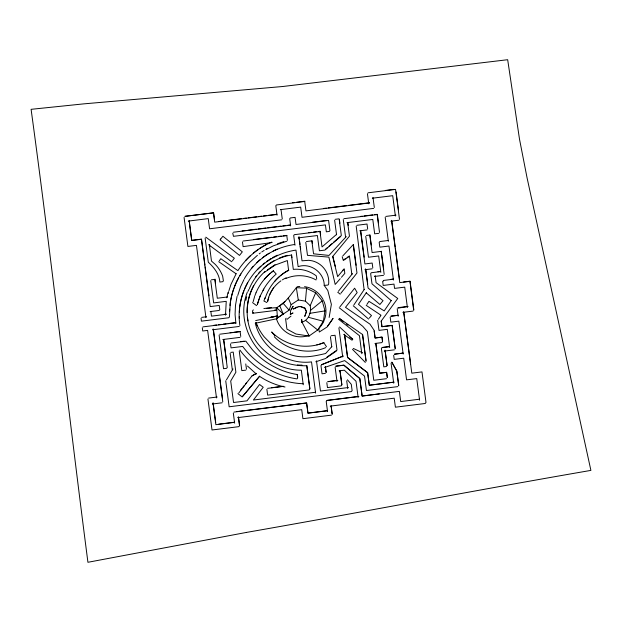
<?xml version="1.0" encoding="UTF-8"?>
<svg xmlns="http://www.w3.org/2000/svg" width="622" height="622" viewBox="0 0 622 622"><rect width="100%" height="100%" fill="white"/><g stroke="black" fill="none" stroke-linecap="round" stroke-linejoin="round"><path stroke-width="0.93" d="M225.491 315.191L226.245 301.343L213.657 302.906L210.734 280.67M309.142 335.826L302.02 322.173C308.745 320.182 311.544 312.065 310.207 305.705L305.449 301.134L306.584 288.126L296.344 287.706L298.288 299.975L291.127 304.687L289.098 310.153L277.451 317.943L276.72 307.734L279.729 305.682L283.228 314.11L276.72 307.734M290.334 314.304L292.876 313.037L290.334 314.304L290.676 310.401L293.118 306.257L291.213 309.678M306.483 288.258L315.696 292.799L322.212 300.776L324.948 310.751L323.417 321.03L317.85 329.862L308.963 336.074L295.979 334.022L286.944 329.1L285.607 318.93L286.151 318.2M329.131 317.43L331.378 304.352L327.817 290.482L324.233 285.482C324.365 272.568 310.362 262.375 298.14 266.636L295.963 250.098C281.393 252.26 267.678 259.203 257.337 269.707M237.083 296.375L235.474 305.355L235.077 314.475L235.901 323.58M226.851 297.821L228.025 292.41M228.266 293.359L228.655 291.555M245.845 300.34L246.677 296.78M247.276 292.293C233.312 328.183 262.927 370.549 301.336 370.191L303.248 384.761M253.154 301.701L254.647 296.422M267.514 301.67L268.898 296.608A33.534 33.285 32.7 0 1 280.919 280.841M257.228 304.764L260.159 296.088L264.373 287.963A61.197 60.746 32.7 0 1 276.215 274.061L273.385 270.904A52.917 52.52 32.7 0 0 264.21 279.433L262.259 281.89A52.917 52.52 32.7 0 0 256.023 292.744M237.721 295.52L240.504 286.843L244.011 279.488M264.941 297.821L263.915 301.017L266.869 302.541M265.019 298.708L265.369 297.619M228.95 290.645L231.019 284.277L236.204 273.618M306.242 312.283L304.757 316.411L306.319 311.754L304.796 308.31L300.62 306.747C300.574 304.819 286.719 312.734 297.145 306.957M254.888 295.675L255.976 292.876M310.207 305.705L315.618 292.908M247.914 291.438L248.987 289.308M249.352 288.6C256.482 271.347 272.879 257.772 291.43 255.043L293.32 269.373A32.608 32.367 32.7 0 1 309.251 271.814L311.093 272.661A32.608 32.367 32.7 0 1 316.279 275.88L316.707 279.076M226.408 379.91L232.993 368.932M244.423 278.625C250.495 268.066 259.281 259.195 269.769 253.014A68.933 68.428 32.7 0 1 294.696 244.5M366.887 304.446L368.963 301.328L384.186 310.907L391.347 300.457M378.363 319.273L380.742 315.712M353.926 304.866L364.329 289.347M366.374 292.628L358.474 304.306L371.505 315.564L369.266 318.137M219.309 260.843L220.794 258.713L237.907 270.632C246.071 258.037 257.959 247.89 271.822 242.075M327.732 326.021L333.065 318.41L327.118 326.978L319.296 332.016L318.775 328.634M232.325 260.945L234.331 258.223L205.812 237.153M253.341 309.857L252.532 310.938L252.835 313.247L276.261 310.331L276.137 308.528L276.79 307.649L266.892 308.356M252.835 313.247L253.488 312.368M289.098 310.153L283.243 303.404L279.55 305.923M291.127 304.687L288.266 298.055L283.142 303.528M296.344 287.706L288.157 298.195M315.626 393.143L311.521 361.895C286.587 365.067 261.294 347.69 255.292 323.284L276.86 318.736L277.661 317.648M287.022 319.35L290.964 316.139M308.434 334.465L308.963 336.074M339.907 306.856L354.633 288.196L357.176 292.589L345.498 307.33L369.989 324.148L374.024 330.189L375.066 338.041L381.931 337.171L382.522 341.641L381.799 342.629L374.942 343.476M338.384 291.314L352.503 273.563M340.856 293.281L356.974 273.004L353.226 244.625L342.831 255.883M240.52 390.258L241.733 388.742M242.938 387.226L244.151 385.71M245.356 384.194L246.569 382.678M342.574 270.725L343.764 269.303M242.86 396.027L259.631 376.139M335.903 283.694L340.226 278.703M341.462 277.272L344.821 273.392L344.215 268.79L337.653 276.619L332.677 256.513L349.455 236.173L347.682 222.769M264.995 271.526C248.567 286.128 242.751 310.549 250.689 331.028C259.615 353.646 282.971 366.444 306.747 365.752L309.81 388.983L309.103 389.94L267.639 395.094L266.877 389.286M331.845 346.602L325.633 353.514C314.398 356.165 302.65 358.692 291.345 354.952A53.119 52.722 32.7 0 1 276.3 348.009L271.853 344.697L264.109 336.797A53.119 52.722 32.7 0 1 255.945 322.406L257.049 325.757M346.26 236.57L329.022 255.424L313.55 253.815L311.84 240.862L306.405 241.538M284.923 301.491L280.662 304.897M260.913 266.2C244.423 280.747 236.585 303.933 239.898 325.578M263.067 264.257L264.498 262.958M325.555 249.22L327.631 247.424M329.046 246.195L331.938 243.692M333.384 242.44L341.33 235.559L339.122 218.827L335.25 219.309M340.693 236.422L324.909 250.083L319.397 250.775L317.391 235.528L298.249 237.907M336.626 234.331L322.025 246.934L319.98 231.485L294.323 234.688L293.701 235.528L294.976 245.231M310.689 310.238L322.118 300.908M257.422 255.3L249.772 262.313A76.693 76.125 32.7 0 0 230.342 301.973L229.432 316.886L228.787 317.749L201.442 321.154L201.054 318.231M259.172 253.916L260.385 252.952M326.978 357.067L337.015 350.085L335.056 335.258L331.114 335.748M336.315 351.033L325.516 358.544L315.789 361.763M343.989 259.631L345.513 258.573M347.045 257.516L349.339 255.937M266.822 261.364L271.06 258.457M277.451 317.943L283.414 313.861M267.328 269.94L275.017 264.708M264.366 272.382L275.118 265.065L287.333 260.564L288.67 270.733M261.769 251.964L264.132 250.448M265.703 249.438L267.273 248.427M252.011 375.859L256.412 373.348M256.287 373.519L251.887 376.022L238.84 392.886M288.577 270.282L283.578 273.346A49.923 49.558 32.7 0 0 265.586 296.951M266.651 249.259L273.307 245.853L286.804 241.212M272.553 257.578L277.264 255.183M343.422 356.002L321.667 364.725L320.975 365.666L322.04 373.799L325.368 373.387M321.776 364.578L342.644 356.227M285.584 278.648C295.232 274.255 306.809 274.776 316.054 279.954M325.772 347.597C308.504 355.038 287.123 350.466 274.294 336.743M277.521 243.77L283.826 241.608M324.591 367.485L344.681 360.589L364.531 376.085L366.428 390.523L397.917 386.612M255.704 320.563L275.173 316.489M277.319 316.116L270.725 317.251L277.536 315.828L276.728 316.909L276.86 318.736M308.582 335.499C295.504 340.195 280.678 332.241 276.565 319.133M309.663 313.364L324.832 310.907M272.071 242.502L243.093 246.639L242.471 241.896M413.661 310.121L409.945 281.346L399.759 282.621L391.533 220.328M390.896 316.24L398.026 315.346M389.496 346.633L382.126 347.566L381.387 348.553L383.797 366.856L386.309 366.545L387.063 365.526L385.01 350.093M394.426 354.221L402.994 353.14M335.833 366.249L343.849 365.246L359.78 378.596L362.113 396.066L379.303 393.913M337.715 380.462L327.522 381.745M348.46 387.522L320.47 391.036L316.481 360.83M394.216 382.126L369.281 385.259L367.61 372.749L347.542 357.533L344.479 334.379M358.902 396.463L326.939 400.49L326.216 401.47L327.553 411.64M385.29 190.456L393.819 189.391M368.053 192.812L395.545 189.391L399.503 219.341M292.651 202.725L294.54 202.492M296.422 202.259L304.912 201.201M188.287 221.098L208.246 218.617L209.583 228.787L281.657 219.823M280.32 209.653L300.675 207.126L302.012 217.296L373.682 208.386M372.345 198.216L392.707 195.689L395.382 216.021M218.625 221.51L221.494 221.152M223.399 220.911L226.268 220.553M228.181 220.32L241.554 218.656M243.466 218.415L246.328 218.065M248.24 217.824L256.839 216.759M258.744 216.518L261.613 216.161M263.526 215.927L266.387 215.57M268.3 215.329L276.899 214.263M323.448 208.479L326.332 208.121M328.253 207.88L346.508 205.61M348.429 205.369L369.569 202.741M276.704 214.528L214.691 222.14L213.502 212.903L184.882 216.347L213.595 212.771L214.442 219.216M369.398 202.974L305.962 210.881L304.718 201.466L276.425 204.98L275.81 205.804L277.047 215.228M242.106 230.956L245.9 230.49M247.797 230.249L256.342 229.191M258.239 228.95L261.084 228.601M262.982 228.36L265.827 228.01M267.724 227.776L276.269 226.711M278.166 226.478L281.012 226.12M282.909 225.887L285.762 225.529M287.659 225.296L290.505 224.939M312.493 222.209L325.905 220.538M290.342 225.195L233.413 232.216M360.418 216.425L362.292 216.192M364.173 215.958L372.632 214.909M374.506 214.676L377.329 214.326M343.904 218.687L377.165 214.543L379.529 232.426M385.842 216.417L396.027 215.15M346.921 222.668L372.78 219.457L374.669 233.825L378.876 233.304M356.834 225.304L367.011 224.029L367.672 229.044M390.888 221.207L398.857 220.211M253.729 239.509L261.326 238.568M263.23 238.327L271.775 237.27M273.68 237.029L276.526 236.679M278.431 236.438L281.276 236.088M283.181 235.847L286.983 235.38M308.753 232.675L311.606 232.317M313.504 232.084L316.357 231.726M318.254 231.493L320.159 231.252L320.633 234.891M359.773 230.816L367.034 229.915M366.397 235.474L369.787 235.054L372.096 252.532L381.146 251.405L384.186 274.434M388.089 240.512L379.84 241.538L379.187 242.424L379.817 247.167L388.975 246.024L393.446 280.032M364.881 269.723L372.143 268.821M377.927 271.744L379.778 271.511M380.571 271.581L371.311 272.731L370.65 273.633L371.987 283.803L391.191 300.613M374.467 276.463L383.517 275.336M227.489 296.966L217.303 298.233L214.815 279.402L211.356 279.83M390.647 279.395L393.345 279.053M393.221 279.224L383.331 280.46L383.424 281.175M403.585 281.999L410.061 281.191L413.848 309.997M210.112 311.583L219.138 310.464L219.776 309.6L219.232 305.472L210.205 306.592L201.427 239.283L191.685 240.457L189.166 220.849M263.868 308.543L271.526 307.595M224.456 314.335L226.291 314.11M201.691 317.368L206.582 316.761M226.128 314.328L211.464 316.155L210.866 311.63M298.972 306.724L300.807 306.498L304.982 308.061M213.665 325.353L216.549 324.995M218.47 324.762L221.346 324.404M223.267 324.163L226.144 323.805M228.064 323.564L235.746 322.608M202.951 326.884L235.614 322.818M212.506 329.784L239.245 326.457M398.018 307.657L407.278 306.506M408.11 306.506L397.979 308.139M230.093 332.731L231.944 332.498M233.794 332.272L240.271 331.464M219.76 334.208L240.123 331.666L240.761 336.479M402.862 312.353L413.047 311.086M390.989 316.116L398.111 315.23M222.8 339.519L240.1 337.365M240.489 341.665L244.151 341.206M231.182 343.002L245.845 341.175L252.205 349.517A75.993 75.433 32.7 0 0 272.553 365.938L277.233 368.333A75.993 75.433 32.7 0 0 297.23 374.545L297.681 377.958L296.989 378.899C275.546 375.766 255.603 363.839 242.689 346.438L231.05 347.885L230.521 343.888M230.816 352.402L233.227 352.106L235.886 372.22L230.708 381.029L233.545 402.504L246.988 400.832L259.576 384.474L263.223 387.273L253.403 400.032L315.393 392.295M382.196 347.465L389.551 346.555M384.272 351.088L394.457 349.821M245.799 370.137L241.826 370.626L239.245 350.971M394.472 354.159L403.025 353.094M335.927 366.117L343.935 365.122L359.85 378.503L362.152 396.02L399.371 391.386L400.708 401.555L419.446 399.231M339.122 370.836L344.347 370.191L356.002 381.232L358.14 397.497M271.495 387.724L282.94 386.301M267.569 388.353L283.764 386.332M328.548 381.504L337.8 380.353M208.619 398.088L217.171 397.023M386.534 378.689L373.775 380.275L367.384 331.604L362.781 326.332L339.231 307.766M212.327 404.005L222.101 402.792M393.57 382.188L369.328 385.197L367.68 372.656L347.636 357.409L344.588 334.208M236.982 411.577L306.662 402.916L307.999 413.078L327.429 410.668M327.024 400.381L358.008 396.533M234.012 412.083L306.576 403.033L307.921 413.187L327.327 410.769M237.643 417.65L301.724 409.68L302.906 418.692L331.417 415.146M330.228 406.135L394.208 398.181L395.398 407.192L425.191 403.491L425.992 402.403L421.98 371.902L411.803 373.169L403.795 312.228M218.75 424.173L234.525 422.214M234.393 422.361L215.857 424.671L213.012 403.087M243.116 241.025L286.796 235.621L287.426 240.364M324.186 285.412L327.973 285.07L328.634 284.184A21.552 21.389 32.7 0 0 312.283 260.851L308.87 260.291L302.02 260.836L298.879 237.06M303.062 383.751C292.962 383.331 282.987 380.967 273.696 377.002A82.446 81.832 32.7 0 1 239.905 350.077M298.288 299.975L305.449 301.134M274.753 309.981L276.261 310.331M285 387.032C275.935 385.15 267.25 381.496 259.568 376.326L242.176 396.953L237.899 393.617M308.372 317.306L323.269 321.224M353.218 348.406L362.54 352.767M366.202 305.371L380.991 315.23M349.735 337.163L352.814 339.293L339.573 326.954M343.663 334.364L352.114 340.242M218.695 261.675L236.002 273.727M208.595 244.687L231.711 261.776M252.509 302.572L256.583 305.643M343.585 321.761L339.208 318.324L362.486 334.473L366.07 361.452M346.501 324.054L347.962 325.205M338.531 319.242L359.454 335.709L361.817 353.739M337.723 292.216L340.195 294.183M305.674 320.416L317.725 330.033M256.342 374.016L247.509 366.055M366.195 292.807L379.925 304.477L383.051 300.683L368.084 287.994L365.549 268.828M353.249 305.783L368.582 319.07M352.503 349.37L365.339 362.439M274.963 335.841L271.658 331.977A47.925 47.567 32.7 0 0 282.932 340.413L287.17 342.458A47.925 47.567 32.7 0 0 319.397 344.285L323.821 342.738L326.464 346.664M347.434 379.809L351.29 384.357L352.122 390.577L351.376 391.588L229.145 406.788L225.732 380.82M305.363 308.924L306.506 311.505M342.186 256.762L343.336 260.509L349.455 256.287L351.842 274.457M332.832 256.295L335.312 266.364M335.242 284.588L328.882 257.119L307.486 255.354L305.775 242.393M232.76 233.11L233.46 236.329L325.415 224.892L326.325 231.812L329.31 231.438L329.948 230.583L328.603 220.421L296.018 224.48L295.077 217.373L290.326 217.964L289.712 218.788L290.653 225.91M387.312 377.647L386.604 372.368L379.793 373.169L375.875 343.352M396.09 191.965L398.43 209.762M407.394 307.478L404.728 287.139L394.542 288.406L393.983 284.098L383.191 285.436L382.654 281.369M419.586 400.195L416.74 378.596L406.563 379.855L403.717 358.202L394.216 359.384L393.672 355.248M391.813 221.074L395.219 246.973M395.468 248.893L399.503 279.581M403.639 311.785L410.59 364.057M385.197 217.288L388.353 241.282M397.217 308.737L398.197 316.209M403.173 354.066L398.85 321.154L390.834 322.149L390.181 317.204M395.258 348.74L392.187 325.353L382.001 326.62L381.263 320.991M395.211 348.802L392.101 325.469L381.908 326.744L381.162 321.123L397.746 298.474L376.077 282.668L375.136 275.562M377.453 215.266L378.44 222.8M381.294 251.202L381.543 253.123M381.799 255.051L383.688 269.45M372.975 197.368L374.32 207.523M380.827 272.366L378.674 255.961L368.488 257.228L365.744 236.352M389.667 347.527L387.281 329.357L379 330.391L377.663 320.221M391.075 363.162L393.703 383.16M367.431 193.66L368.768 203.829M369.942 234.844L371.272 244.967M385.197 350.909L387.109 365.456M382.6 341.54L382.017 337.062L375.159 337.917L374.242 330.927M387.343 377.601L386.643 372.314L379.739 373.239L375.789 343.461M372.811 267.927L372.166 263.044L364.904 263.953L360.535 230.879M360.698 230.676L364.173 257.143M365.814 269.598L367.703 283.99M353.389 244.407L356.126 265.236M347.853 222.544L348.227 225.421M362.595 334.333L366.024 360.418M343.266 219.543L345.622 237.441M339.418 219.519L339.907 223.244M334.628 220.157L336.549 234.797M346.703 380.796L347.721 388.525M338.889 327.88L342.714 356.966M340.047 370.696L341.906 384.8M339.946 370.712L341.828 384.901L341.097 385.889L327.46 387.584L326.814 382.701M335.126 367.205L337 381.442M330.43 336.681L331.767 346.851M312.011 240.628L312.376 243.412M331.153 405.948L332.218 414.058M331.075 406.049L332.148 414.151M325.508 367.244L326.169 372.298M325.29 366.545L326.068 372.438M299.058 236.819L299.431 239.672M299.68 241.577L300.053 244.43M300.309 246.335L300.683 249.189M302.02 322.173L301.647 319.319L301.833 322.414M306.856 365.596L309.911 388.851M291.601 254.81L291.982 257.679M282.264 218.998L281.035 209.676M245.776 363.932L246.475 369.219M230.156 353.296L232.325 369.841M238.56 417.463L239.625 425.572M238.335 416.709L239.524 425.712L238.825 426.661L212.016 429.989L207.942 398.997M223.726 339.387L226.626 361.475M233.32 413.016L234.649 423.185M223.57 339.565L227.248 367.423L226.587 368.325L223.531 368.706L219.107 335.079M215.002 279.154L215.492 282.924M209.528 244.555L209.777 246.468M205.136 238.07L208.308 262.22C213.976 267.406 219.372 274.108 219.846 282.054L222.762 281.696L223.391 280.849L222.66 276.168A32.888 32.647 32.7 0 0 219.076 269.116L218.159 267.818A32.888 32.647 32.7 0 0 215.056 264.21L211.472 261.069L209.373 244.757M204.949 265.065L201.536 239.128L191.763 240.349L189.212 220.934M205.198 266.986L208.984 295.8M213.432 329.66L216.72 354.633M216.969 356.554L222.396 397.862M213.152 328.906L222.785 401.866M205.944 317.624L196.451 245.379L187.898 246.436L184.081 217.428M216.495 397.94L207.616 330.391L202.733 330.997L202.305 327.755M213.128 402.916L215.725 422.641M297.339 374.397L297.674 376.963M356.196 226.159L364.095 289.595M282.372 279.869A33.534 33.285 32.7 0 1 286.221 277.777M245.643 260.509A76.016 75.487 36.5 0 1 250.363 255.751M253.24 253.224A76.016 75.487 36.5 0 1 258.573 249.165M259.366 248.629A76.016 75.487 36.5 0 1 265.936 244.679M302.02 365.091A53.756 53.383 36.5 0 1 297.355 364.966M248.007 320.944A53.756 53.383 36.5 0 1 247.572 318.192M247.136 312.617A53.756 53.383 36.5 0 1 253.605 285.747M257.384 304.555A61.197 60.769 36.5 0 1 258.216 301.608M258.449 300.885A61.197 60.769 36.5 0 1 258.939 299.431M259.195 298.715A61.197 60.769 36.5 0 1 260.323 295.87M262.997 290.381A61.197 60.769 36.5 0 1 263.751 289.051M229.596 311.047A76.716 76.179 36.5 0 1 229.681 309.181M230.008 305.456A76.716 76.179 36.5 0 1 230.365 302.673M230.513 301.748A76.716 76.179 36.5 0 1 234.004 288.188M234.323 287.31A76.716 76.179 36.5 0 1 238.553 277.956M239.929 275.515A76.716 76.179 36.5 0 1 240.893 273.913M274.496 281.587A49.923 49.573 36.5 0 1 279.791 276.222M281.074 275.149A49.923 49.573 36.5 0 1 288.732 270.041M251.272 268.611A68.933 68.459 36.5 0 1 253.053 266.535M256.839 262.593A68.933 68.459 36.5 0 1 260.237 259.553M262.375 257.842A68.933 68.459 36.5 0 1 269.163 253.232M273.159 251.031A68.933 68.459 36.5 0 1 277.303 249.103M239.346 318.34A67.588 67.122 36.5 0 1 239.283 316.575M239.338 312.158A67.588 67.122 36.5 0 1 239.68 307.758M239.781 306.887A67.588 67.122 36.5 0 1 243.91 290.692M244.57 289.059A67.588 67.122 36.5 0 1 247.665 282.722M267.67 301.46A33.534 33.3 36.5 0 1 268.774 297.215M269.699 294.766A33.534 33.3 36.5 0 1 271.231 291.617M271.658 290.855A33.534 33.3 36.5 0 1 273.594 287.932M264.381 279.208A52.917 52.543 36.5 0 1 270.469 273.097M271.682 272.102A52.917 52.543 36.5 0 1 273.556 270.671M323.938 342.582A47.925 47.591 36.5 0 1 319.514 344.129M318.612 344.386A47.925 47.591 36.5 0 1 316.792 344.845M255.323 277.435A58.126 57.722 36.5 0 1 256.419 275.966M258.752 273.105A58.126 57.722 36.5 0 1 259.98 271.736M263.23 268.51A58.126 57.722 36.5 0 1 274.411 260.494M279.364 258.076A58.126 57.722 36.5 0 1 287.193 255.362M297.044 286.765A24.701 24.53 36.5 0 1 299.812 286.454M304.547 286.649A24.701 24.53 36.5 0 1 323.09 299.586M323.51 300.403A24.701 24.53 36.5 0 1 324.505 319.553M324.179 320.4A24.701 24.53 36.5 0 1 319.086 328.191M220.724 238.972L220.056 239.874L239.517 255.424L242.323 251.856L222.901 236.251L220.724 238.972M246.374 532.432L87.927 562.288C68.334 411.391 51.696 260.089 31.1 109.324L83.55 103.89L282.551 86.52L507.676 59.712L519.494 139.126L527.067 177.853L590.9 470.395C475.9 490.198 361.328 512.341 246.374 532.432M394.371 366.739L391.829 362.128L396.82 371.085L398.718 385.523L396.797 371.116L394.371 366.739"/></g></svg>
